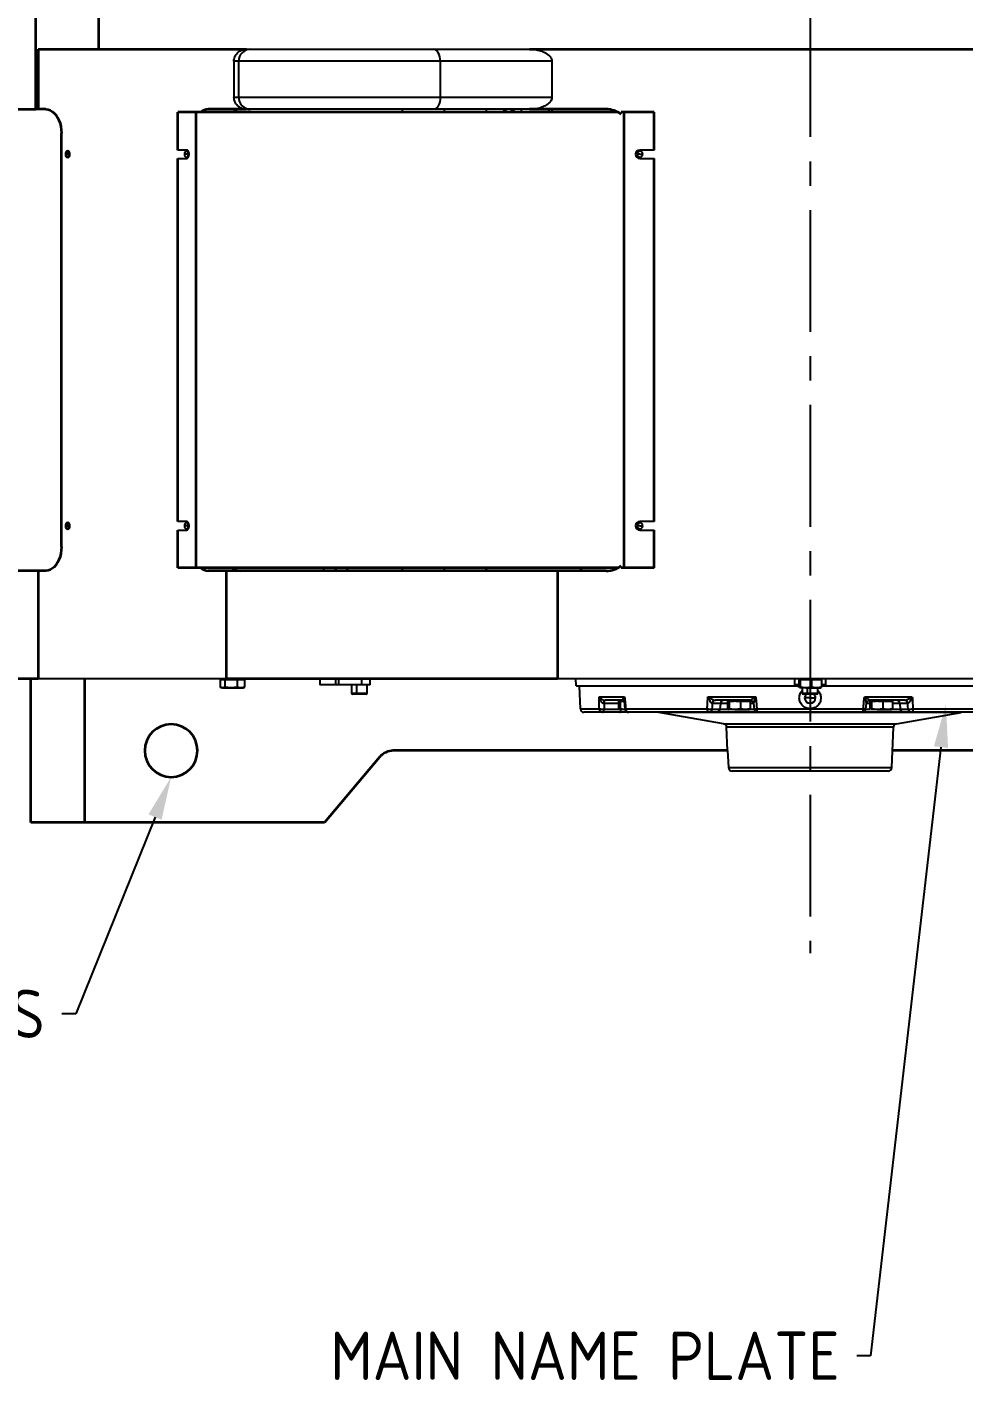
# Model space of a CAD drawing. Header units: millimetres. Extents: x -13 to 15102, y -1400 to 6249.
# Drawn here: x 984 to 1765, y 3448 to 4579 of the extents above; entities that cross this region are included whole.
import ezdxf
from ezdxf import colors
from ezdxf.entities.mleader import LeaderData, LeaderLine
from ezdxf.math import Vec2, Vec3

# ---------------------------------------------------------------- set-up
doc = ezdxf.new("R2010")
doc.units = ezdxf.units.MM
doc.header["$LTSCALE"] = 2
doc.linetypes.add('CENTER', pattern=[10.16, 6.35, -1.27, 1.27, -1.27])
doc.linetypes.add('CENTER8', pattern=[6.35, 3.96875, -0.79375, 0.79375, -0.79375])
doc.layers.add('1轮廓实线层', color=7, linetype='Continuous')
doc.layers.add('3中心线层', color=1, linetype='CENTER8')
doc.styles.get("Standard").update_dxf_attribs({"font": 'isocp.shx', "height": 34, "bigfont": 'whgtxt.shx'})

msp = doc.modelspace()

# ---------------------------------------------------------------- linework, layer by layer
at = {"layer": '1轮廓实线层', "lineweight": 35}
for p, q in [((990.85872, 4510.36523), (990.85872, 4810.36521)), ((1043.20054, 4755.96414), (1043.20054, 4560.36521)), ((992.73812, 4560.36521), (992.73812, 4510.36523)), ((992.73812, 4560.36521), (1166.6049, 4560.36521)), ((1402.62439, 4560.36521), (1870.99083, 4560.36521)), ((970.3375, 4510.36523), (990.85872, 4510.36523)), ((992.73812, 4510.36523), (990.85872, 4510.36523)), ((999.25177, 4510.36523), (992.73812, 4510.36523)), ((1109.24911, 4476.36522), (1109.24911, 4507.8652)), ((1124.64063, 4507.8652), (1109.24911, 4507.8652)), ((1124.64063, 4127.86521), (1124.64063, 4507.8652)), ((1476.49007, 4507.8652), (1124.64063, 4507.8652)), ((1166.6049, 4510.36523), (1134.73653, 4510.36523)), ((1466.80761, 4510.36523), (1402.62439, 4510.36523)), ((1481.80761, 4507.8652), (1479.35004, 4507.8652)), ((1481.80761, 4127.86521), (1481.80761, 4507.8652)), ((1506.80762, 4507.8652), (1481.80761, 4507.8652)), ((1506.80762, 4476.36522), (1506.80762, 4507.8652)), ((1012.27914, 4145.36519), (1012.27914, 4490.36522)), ((1019.11854, 4472.86524), (1015.86168, 4472.86524)), ((1109.24911, 4166.36522), (1109.24911, 4469.36519)), ((1506.80762, 4166.36522), (1506.80762, 4469.36519)), ((1019.11854, 4162.86523), (1015.86168, 4162.86523)), ((1109.24911, 4127.86521), (1109.24911, 4159.36519)), ((1506.80762, 4127.86521), (1506.80762, 4159.36519)), ((1124.64063, 4127.86521), (1109.24911, 4127.86521)), ((1476.49007, 4127.86521), (1124.64063, 4127.86521)), ((1230.80762, 4127.86521), (1230.80762, 4125.36521)), ((1240.80761, 4127.86521), (1240.80761, 4125.36521)), ((1250.8076, 4125.36521), (1250.8076, 4127.86521)), ((1296.80761, 4125.36521), (1296.80761, 4127.86521)), ((1331.8076, 4125.36521), (1331.8076, 4127.86521)), ((1366.8076, 4125.36521), (1366.8076, 4127.86521)), ((1445.59141, 4127.86521), (1445.48226, 4125.36521)), ((1481.80761, 4127.86521), (1479.35004, 4127.86521)), ((1506.80762, 4127.86521), (1481.80761, 4127.86521)), ((992.94101, 4125.36521), (890.4336, 4125.36521)), ((992.94101, 4125.36521), (992.94101, 4035.36524)), ((999.25177, 4125.36521), (992.94101, 4125.36521)), ((1149.56459, 4125.36521), (1134.73653, 4125.36521)), ((1149.56459, 4125.36521), (1149.56459, 4035.36524)), ((1426.09454, 4125.36521), (1149.56459, 4125.36521)), ((1426.09454, 4125.36521), (1426.09454, 4035.36524)), ((1466.80761, 4125.36521), (1426.09454, 4125.36521)), ((992.94101, 4035.36524), (890.4336, 4035.36524)), ((986.80764, 3915.36523), (986.80764, 4035.36524)), ((1031.80759, 3915.36523), (1031.80759, 4035.36524)), ((1426.09454, 4035.36524), (1149.56459, 4035.36524)), ((1277.65753, 3970.00708), (1231.80761, 3915.36523)), ((1568.0659, 3975.36518), (1289.1482, 3975.36518)), ((1984.46702, 3975.36518), (1705.54985, 3975.36518)), ((1031.80759, 3915.36523), (986.80764, 3915.36523)), ((1231.80761, 3915.36523), (1031.80759, 3915.36523))]:
    msp.add_line(p, q, dxfattribs=at)
at = {"layer": '1轮廓实线层'}
for p, q in [((1166.6049, 4560.36521), (1169.98901, 4560.36521)), ((1169.98901, 4560.36521), (1322.92002, 4560.36521)), ((1322.92002, 4560.36521), (1402.62439, 4560.36521)), ((1159.9951, 4550.36522), (1156.1745, 4550.36522)), ((1156.1745, 4550.36522), (1156.1745, 4520.36522)), ((1328.21923, 4550.36522), (1159.9951, 4550.36522)), ((1159.9951, 4550.36522), (1159.9951, 4520.36522)), ((1328.21923, 4550.36522), (1328.21923, 4520.36522)), ((1421.49519, 4550.36522), (1328.21923, 4550.36522)), ((1421.49519, 4550.36522), (1421.49519, 4520.36522)), ((1156.1745, 4520.36522), (1159.9951, 4520.36522)), ((1159.9951, 4520.36522), (1328.21923, 4520.36522)), ((1328.21923, 4520.36522), (1421.49519, 4520.36522)), ((1169.98901, 4510.36523), (1166.6049, 4510.36523)), ((1322.92002, 4510.36523), (1169.98901, 4510.36523)), ((1296.80761, 4507.8652), (1296.80761, 4510.36523)), ((1402.62439, 4510.36523), (1322.92002, 4510.36523)), ((1331.8076, 4507.8652), (1331.8076, 4510.36523)), ((1366.8076, 4507.8652), (1366.8076, 4510.36523)), ((1384.80433, 4507.8652), (1380.47423, 4510.36523)), ((1396.14389, 4507.8652), (1396.14389, 4510.36523)), ((1419.16696, 4507.8652), (1419.16696, 4510.36523)), ((1116.63704, 4476.36522), (1109.24911, 4476.36522)), ((1109.24911, 4469.36519), (1116.63704, 4469.36519)), ((1118.12662, 4472.86524), (1114.86976, 4472.86524)), ((1494.80761, 4472.86524), (1492.30761, 4472.86524)), ((1506.80762, 4476.36522), (1494.80761, 4476.36522)), ((1494.80761, 4472.86524), (1497.3076, 4472.86524)), ((1494.80761, 4469.36519), (1506.80762, 4469.36519)), ((1116.63704, 4166.36522), (1109.24911, 4166.36522)), ((1118.12662, 4162.86523), (1114.86976, 4162.86523)), ((1494.80761, 4162.86523), (1492.30761, 4162.86523)), ((1506.80762, 4166.36522), (1494.80761, 4166.36522)), ((1494.80761, 4162.86523), (1497.3076, 4162.86523)), ((1109.24911, 4159.36519), (1116.63704, 4159.36519)), ((1494.80761, 4159.36519), (1506.80762, 4159.36519)), ((1149.56459, 4035.36524), (992.94101, 4035.36524)), ((1144.7643, 4034.7652), (1144.7643, 4028.18437)), ((1144.7643, 4034.7652), (1146.3656, 4034.7652)), ((1146.72723, 4027.68524), (1144.7643, 4028.18437)), ((1145.28435, 4027.96365), (1146.04934, 4027.68524)), ((1146.59934, 4035.36524), (1145.99933, 4034.7652)), ((1146.72723, 4027.68524), (1146.04934, 4027.68524)), ((1147.23515, 4035.36524), (1146.72723, 4034.81521)), ((1148.69013, 4028.18437), (1146.72723, 4027.68524)), ((1146.72723, 4027.68524), (1153.76516, 4027.68524)), ((1147.08882, 4034.7652), (1148.69013, 4034.7652)), ((1148.69013, 4034.7652), (1148.69013, 4028.18437)), ((1148.69013, 4034.7652), (1152.83023, 4034.7652)), ((1153.76516, 4027.68524), (1148.69013, 4028.18437)), ((1152.83023, 4034.7652), (1154.70006, 4034.7652)), ((1158.84017, 4028.18437), (1153.76516, 4027.68524)), ((1153.76516, 4027.68524), (1161.95228, 4027.68524)), ((1154.70006, 4034.7652), (1158.84017, 4034.7652)), ((1158.84017, 4034.7652), (1158.84017, 4028.18437)), ((1158.84017, 4034.7652), (1161.37897, 4034.7652)), ((1161.95228, 4027.68524), (1158.84017, 4028.18437)), ((1161.37897, 4034.7652), (1162.52559, 4034.7652)), ((1165.06439, 4028.18437), (1161.95228, 4027.68524)), ((1161.95228, 4027.68524), (1163.77934, 4027.68524)), ((1162.52559, 4034.7652), (1165.06439, 4034.7652)), ((1163.82935, 4034.7652), (1163.22934, 4035.36524)), ((1163.77934, 4027.68524), (1164.54434, 4027.96365)), ((1164.51486, 4028.04465), (1165.06439, 4028.18437)), ((1165.06439, 4034.7652), (1165.06439, 4028.18437)), ((1227.8076, 4035.36524), (1227.8076, 4030.36524)), ((1240.80761, 4030.36524), (1227.8076, 4030.36524)), ((1240.80761, 4035.36524), (1240.80761, 4030.36524)), ((1243.4076, 4030.36524), (1240.80761, 4030.36524)), ((1243.4076, 4035.36524), (1243.4076, 4030.36524)), ((1262.60763, 4030.36524), (1243.4076, 4030.36524)), ((1254.30762, 4030.36524), (1254.30762, 4023.36521)), ((1258.3256, 4030.36524), (1258.3256, 4023.36521)), ((1262.60763, 4035.36524), (1262.60763, 4030.36524)), ((1269.8076, 4030.36524), (1262.60763, 4030.36524)), ((1267.3076, 4023.36521), (1267.3076, 4030.36524)), ((1269.8076, 4030.36524), (1269.8076, 4035.36524)), ((1847.52069, 4035.36524), (1426.09454, 4035.36524)), ((1441.80762, 4029.3652), (1441.28268, 4035.36524)), ((1441.80762, 4029.3652), (1627.34686, 4029.3652)), ((1445.18234, 4010.23437), (1444.35278, 4029.23436)), ((1627.34686, 4029.23436), (1444.35278, 4029.23436)), ((1623.80761, 4035.36524), (1623.80761, 4030.36524)), ((1627.34686, 4030.36524), (1623.80761, 4030.36524)), ((1627.34686, 4034.7652), (1627.34686, 4028.18437)), ((1627.34686, 4034.7652), (1627.89559, 4034.7652)), ((1627.58449, 4028.00806), (1627.34686, 4028.18437)), ((1628.0195, 4027.68524), (1627.86556, 4027.79944)), ((1628.49261, 4035.36524), (1627.89261, 4034.7652)), ((1627.89559, 4034.7652), (1628.14341, 4034.7652)), ((1627.94261, 4027.68524), (1628.0195, 4027.68524)), ((1628.69214, 4028.18437), (1628.0195, 4027.68524)), ((1633.42252, 4027.68524), (1628.0195, 4027.68524)), ((1628.14341, 4034.7652), (1628.69214, 4034.7652)), ((1628.69214, 4034.7652), (1628.69214, 4028.18437)), ((1628.69214, 4034.7652), (1632.5511, 4034.7652)), ((1633.42252, 4027.68524), (1628.69214, 4028.18437)), ((1630.30761, 4027.68524), (1630.30761, 4023.36521)), ((1633.63253, 4035.36524), (1633.42252, 4034.81521)), ((1638.15289, 4028.18437), (1633.42252, 4027.68524)), ((1633.42252, 4027.68524), (1642.21063, 4027.68524)), ((1634.29394, 4034.7652), (1638.15289, 4034.7652)), ((1634.32559, 4027.68524), (1634.32559, 4023.36521)), ((1638.15289, 4034.7652), (1638.15289, 4028.18437)), ((1638.15289, 4034.7652), (1641.46312, 4034.7652)), ((1642.21063, 4027.68524), (1638.15289, 4028.18437)), ((1641.46312, 4034.7652), (1642.95814, 4034.7652)), ((1646.26836, 4028.18437), (1642.21063, 4027.68524)), ((1642.21063, 4027.68524), (1645.67261, 4027.68524)), ((1642.95814, 4034.7652), (1646.26836, 4034.7652)), ((1643.30761, 4023.36521), (1643.30761, 4027.68524)), ((1645.72261, 4034.7652), (1645.12261, 4035.36524)), ((1645.74967, 4027.79944), (1646.26836, 4028.18437)), ((1646.26836, 4034.7652), (1646.26836, 4028.18437)), ((1649.80761, 4030.36524), (1646.26836, 4030.36524)), ((1646.26836, 4029.3652), (1831.8076, 4029.3652)), ((1829.26244, 4029.23436), (1646.26836, 4029.23436)), ((1649.80761, 4035.36524), (1649.80761, 4030.36524)), ((1254.30762, 4023.36521), (1258.3256, 4023.36521)), ((1258.70745, 4022.36523), (1255.30761, 4022.36523)), ((1258.3256, 4023.36521), (1267.3076, 4023.36521)), ((1266.30761, 4022.36523), (1258.70745, 4022.36523)), ((1460.87714, 4020.23436), (1482.11775, 4020.23436)), ((1477.09145, 4014.6267), (1464.91066, 4014.6267)), ((1481.34189, 4017.36523), (1465.89797, 4017.36523)), ((1477.09145, 4016.76519), (1477.09145, 4010.18436)), ((1477.09145, 4016.76519), (1477.64019, 4016.76519)), ((1478.2372, 4017.36523), (1477.63721, 4016.76519)), ((1477.64019, 4016.76519), (1477.88801, 4016.76519)), ((1477.88801, 4016.76519), (1478.43673, 4016.76519)), ((1478.43673, 4016.76519), (1478.43673, 4010.18436)), ((1478.43673, 4016.76519), (1481.83631, 4016.76519)), ((1481.66215, 4017.31951), (1481.34189, 4017.36523)), ((1481.82132, 4016.93596), (1482.42137, 4010.10258)), ((1551.56188, 4020.23436), (1591.48117, 4020.23436)), ((1562.00124, 4014.6267), (1555.27256, 4014.6267)), ((1586.87231, 4017.36523), (1557.84722, 4017.36523)), ((1562.00124, 4014.6267), (1561.64261, 4010.10378)), ((1568.00637, 4014.6267), (1562.00124, 4014.6267)), ((1568.00637, 4016.76519), (1568.00637, 4010.18436)), ((1568.00637, 4016.76519), (1568.55509, 4016.76519)), ((1569.15212, 4017.36523), (1568.55212, 4016.76519)), ((1568.55509, 4016.76519), (1568.80292, 4016.76519)), ((1568.80292, 4016.76519), (1569.35165, 4016.76519)), ((1569.35165, 4016.76519), (1569.35165, 4010.18436)), ((1569.35165, 4016.76519), (1573.2106, 4016.76519)), ((1574.29204, 4017.36523), (1574.08202, 4016.8152)), ((1574.95344, 4016.76519), (1578.8124, 4016.76519)), ((1578.8124, 4016.76519), (1578.8124, 4010.18436)), ((1578.8124, 4016.76519), (1582.12262, 4016.76519)), ((1582.12262, 4016.76519), (1583.61764, 4016.76519)), ((1583.61764, 4016.76519), (1586.92787, 4016.76519)), ((1586.38212, 4016.76519), (1585.78212, 4017.36523)), ((1586.92787, 4016.76519), (1586.92787, 4010.18436)), ((1589.95319, 4014.6267), (1586.92787, 4014.6267)), ((1587.38001, 4017.31993), (1587.67735, 4017.21169)), ((1589.70791, 4014.86631), (1590.16986, 4010.07445)), ((1630.30761, 4023.36521), (1634.32559, 4023.36521)), ((1634.70744, 4022.36523), (1631.30761, 4022.36523)), ((1636.80761, 4019.3652), (1632.30761, 4019.3652)), ((1634.32559, 4023.36521), (1643.30761, 4023.36521)), ((1642.30761, 4022.36523), (1634.70744, 4022.36523)), ((1636.80761, 4019.3652), (1641.30761, 4019.3652)), ((1682.13405, 4020.23436), (1722.05334, 4020.23436)), ((1683.44536, 4010.07445), (1683.90731, 4014.86631)), ((1686.68736, 4014.6267), (1683.71041, 4014.6267)), ((1685.93787, 4017.21169), (1686.23521, 4017.31993)), ((1686.68736, 4016.76519), (1686.68736, 4010.18436)), ((1686.68736, 4016.76519), (1687.23608, 4016.76519)), ((1715.76801, 4017.36523), (1686.74291, 4017.36523)), ((1687.83311, 4017.36523), (1687.23311, 4016.76519)), ((1687.23608, 4016.76519), (1687.48391, 4016.76519)), ((1687.48391, 4016.76519), (1688.03264, 4016.76519)), ((1688.03264, 4016.76519), (1688.03264, 4010.18436)), ((1688.03264, 4016.76519), (1691.89159, 4016.76519)), ((1692.97303, 4017.36523), (1692.76301, 4016.8152)), ((1693.63443, 4016.76519), (1697.49339, 4016.76519)), ((1697.49339, 4016.76519), (1697.49339, 4010.18436)), ((1697.49339, 4016.76519), (1700.80361, 4016.76519)), ((1700.80361, 4016.76519), (1702.29863, 4016.76519)), ((1702.29863, 4016.76519), (1705.60886, 4016.76519)), ((1705.0631, 4016.76519), (1704.46311, 4017.36523)), ((1705.60886, 4016.76519), (1705.60886, 4010.18436)), ((1711.61398, 4014.6267), (1705.60886, 4014.6267)), ((1718.34266, 4014.6267), (1711.61398, 4014.6267)), ((1711.61398, 4014.6267), (1711.97262, 4010.10378)), ((1445.18234, 4010.23437), (1460.91816, 4010.23437)), ((1463.66919, 4007.36524), (1448.17949, 4007.36524)), ((1477.91009, 4007.36524), (1463.66919, 4007.36524)), ((1464.93221, 4010.10378), (1477.2001, 4010.10378)), ((1477.32908, 4010.00805), (1477.09145, 4010.18436)), ((1477.76409, 4009.68523), (1477.61015, 4009.79943)), ((1477.76409, 4009.68523), (1477.6872, 4009.68523)), ((1478.43673, 4010.18436), (1477.76409, 4009.68523)), ((1482.48794, 4009.68523), (1477.76409, 4009.68523)), ((1485.40985, 4007.36524), (1477.91009, 4007.36524)), ((1482.50197, 4009.75539), (1478.43673, 4010.18436)), ((1483.00426, 4010.23437), (1550.95053, 4010.23437)), ((1552.2934, 4007.36524), (1485.40985, 4007.36524)), ((1762.96473, 4007.31964), (1510.65049, 4007.31964)), ((1564.73366, 3997.78332), (1510.65049, 4007.31964)), ((1558.93403, 4007.36524), (1552.2934, 4007.36524)), ((1555.00197, 4010.10378), (1561.64261, 4010.10378)), ((1593.15248, 4007.36524), (1558.93403, 4007.36524)), ((1561.64261, 4010.10378), (1568.1125, 4010.10378)), ((1568.24399, 4010.00805), (1568.00637, 4010.18436)), ((1568.679, 4009.68523), (1568.52506, 4009.79943)), ((1568.60211, 4009.68523), (1568.679, 4009.68523)), ((1569.35165, 4010.18436), (1568.679, 4009.68523)), ((1574.08202, 4009.68523), (1568.679, 4009.68523)), ((1574.08202, 4009.68523), (1569.35165, 4010.18436)), ((1578.8124, 4010.18436), (1574.08202, 4009.68523)), ((1574.08202, 4009.68523), (1582.87013, 4009.68523)), ((1582.87013, 4009.68523), (1578.8124, 4010.18436)), ((1586.92787, 4010.18436), (1582.87013, 4009.68523)), ((1582.87013, 4009.68523), (1586.33212, 4009.68523)), ((1586.40917, 4009.79943), (1586.92787, 4010.18436)), ((1586.81995, 4010.10378), (1590.30195, 4010.10378)), ((1592.45884, 4010.23437), (1681.15639, 4010.23437)), ((1680.46274, 4007.36524), (1593.15248, 4007.36524)), ((1714.68119, 4007.36524), (1680.46274, 4007.36524)), ((1683.32598, 4010.10378), (1686.70085, 4010.10378)), ((1683.44536, 4010.07445), (1683.44889, 4010.07719)), ((1686.92499, 4010.00805), (1686.68736, 4010.18436)), ((1687.35999, 4009.68523), (1687.20605, 4009.79943)), ((1687.2831, 4009.68523), (1687.35999, 4009.68523)), ((1688.03264, 4010.18436), (1687.35999, 4009.68523)), ((1692.76301, 4009.68523), (1687.35999, 4009.68523)), ((1692.76301, 4009.68523), (1688.03264, 4010.18436)), ((1697.49339, 4010.18436), (1692.76301, 4009.68523)), ((1692.76301, 4009.68523), (1701.55112, 4009.68523)), ((1701.55112, 4009.68523), (1697.49339, 4010.18436)), ((1705.60886, 4010.18436), (1701.55112, 4009.68523)), ((1701.55112, 4009.68523), (1705.01311, 4009.68523)), ((1705.09016, 4009.79943), (1705.60886, 4010.18436)), ((1705.59192, 4010.10378), (1711.97262, 4010.10378)), ((1708.88156, 3997.78332), (1762.96473, 4007.31964)), ((1711.97262, 4010.10378), (1718.61325, 4010.10378)), ((1721.32183, 4007.36524), (1714.68119, 4007.36524)), ((1788.20538, 4007.36524), (1721.32183, 4007.36524)), ((1722.66469, 4010.23437), (1790.61096, 4010.23437)), ((1564.73366, 3997.78332), (1708.88156, 3997.78332)), ((1706.40536, 3994.95973), (1567.20986, 3994.95973)), ((1568.05903, 3975.51073), (1567.20986, 3994.95973)), ((1704.93288, 3961.23434), (1706.40536, 3994.95973)), ((1568.05903, 3975.51073), (1568.73325, 3961.23434)), ((1568.73325, 3961.23434), (1704.93288, 3961.23434)), ((1701.93574, 3958.36522), (1571.72815, 3958.36522))]:
    msp.add_line(p, q, dxfattribs=at)
at = {"layer": '1轮廓实线层', "flags": 128}
for points in [[(1328.21923, 4550.36522), (1328.11739, 4552.31611), (1327.81585, 4554.19205), (1327.32614, 4555.92091), (1326.66712, 4557.43627), (1325.8641, 4558.67992), (1324.94794, 4559.604), (1323.95386, 4560.17308), (1322.92002, 4560.36521)], [(1328.21923, 4520.36522), (1328.11739, 4518.4143), (1327.81585, 4516.53839), (1327.32614, 4514.8095), (1326.66712, 4513.29414), (1325.8641, 4512.05052), (1324.94794, 4511.12641), (1323.95386, 4510.55737), (1322.92002, 4510.36523)], [(1118.12662, 4472.86524), (1118.00264, 4473.82195), (1117.64967, 4474.63299), (1117.12139, 4475.17492), (1116.49822, 4475.36523), (1115.87506, 4475.17492), (1115.34672, 4474.63299), (1114.99374, 4473.82195), (1114.86976, 4472.86524)], [(1114.86976, 4472.86524), (1114.99374, 4471.90852), (1115.34672, 4471.09742), (1115.87506, 4470.5555), (1116.49822, 4470.36524), (1117.12139, 4470.5555), (1117.64967, 4471.09742), (1118.00264, 4471.90852), (1118.12662, 4472.86524)], [(1116.63704, 4469.36519), (1117.37399, 4469.57631), (1118.02213, 4470.18404), (1118.50314, 4471.11524), (1118.75909, 4472.25745), (1118.75909, 4473.47297), (1118.50314, 4474.61523), (1118.02213, 4475.54637), (1117.37399, 4476.15416), (1116.63704, 4476.36522)], [(1118.12662, 4162.86523), (1118.00264, 4163.82195), (1117.64967, 4164.63299), (1117.12139, 4165.17491), (1116.49822, 4165.36523), (1115.87506, 4165.17491), (1115.34672, 4164.63299), (1114.99374, 4163.82195), (1114.86976, 4162.86523)], [(1114.86976, 4162.86523), (1114.99374, 4161.90852), (1115.34672, 4161.09742), (1115.87506, 4160.5555), (1116.49822, 4160.36524), (1117.12139, 4160.5555), (1117.64967, 4161.09742), (1118.00264, 4161.90852), (1118.12662, 4162.86523)], [(1116.63704, 4159.36519), (1117.37399, 4159.57631), (1118.02213, 4160.18404), (1118.50314, 4161.11524), (1118.75909, 4162.25745), (1118.75909, 4163.47296), (1118.50314, 4164.61523), (1118.02213, 4165.54637), (1117.37399, 4166.15416), (1116.63704, 4166.36522)], [(1258.70745, 4022.36523), (1258.63295, 4022.38442), (1258.5613, 4022.44134), (1258.49529, 4022.53373), (1258.43745, 4022.65812), (1258.38994, 4022.80964), (1258.35465, 4022.98255), (1258.33293, 4023.17013), (1258.3256, 4023.36521)], [(1464.77277, 4014.63319), (1464.81059, 4015.17875), (1464.88557, 4015.69648), (1464.99518, 4016.16873), (1465.13565, 4016.57928), (1465.30219, 4016.91414), (1465.48908, 4017.16186), (1465.68998, 4017.31391), (1465.89797, 4017.36523)], [(1464.91066, 4014.6267), (1464.95268, 4015.17321), (1465.03658, 4015.69207), (1465.15947, 4016.16545), (1465.31714, 4016.57708), (1465.50418, 4016.91283), (1465.71416, 4017.16126), (1465.93992, 4017.31379), (1466.17368, 4017.36523)], [(1464.91066, 4014.6267), (1464.92264, 4012.0932), (1464.93221, 4010.10378)], [(1555.27256, 4014.6267), (1555.12095, 4012.0932), (1555.00197, 4010.10378)], [(1587.50906, 4017.29365), (1587.41233, 4017.31391), (1586.87231, 4017.36523)], [(1634.70744, 4022.36523), (1634.63295, 4022.38442), (1634.56131, 4022.44134), (1634.4953, 4022.53373), (1634.43743, 4022.65812), (1634.38994, 4022.80964), (1634.35466, 4022.98255), (1634.33293, 4023.17013), (1634.32559, 4023.36521)], [(1686.10616, 4017.29365), (1686.20289, 4017.31391), (1686.74291, 4017.36523)], [(1718.61325, 4010.10378), (1718.4618, 4012.63596), (1718.34266, 4014.6267)], [(1463.66919, 4007.36524), (1463.90296, 4007.41668), (1464.12871, 4007.56921), (1464.3387, 4007.81764), (1464.52574, 4008.15339), (1464.6834, 4008.56502), (1464.80629, 4009.03834), (1464.89019, 4009.5572), (1464.93221, 4010.10378)], [(1477.91009, 4007.36524), (1478.14385, 4007.41668), (1478.3696, 4007.56921), (1478.5796, 4007.81764), (1478.76664, 4008.15339), (1478.9243, 4008.56502), (1479.04719, 4009.03834), (1479.13109, 4009.5572), (1479.14494, 4009.68523)], [(1550.95053, 4010.23437), (1550.98605, 4009.66807), (1551.06906, 4009.12709), (1551.19656, 4008.63112), (1551.3639, 4008.1981), (1551.56501, 4007.84387), (1551.79259, 4007.58125), (1552.03836, 4007.41972), (1552.2934, 4007.36524)], [(1722.66469, 4010.23437), (1722.62917, 4009.66807), (1722.54616, 4009.12709), (1722.41866, 4008.63112), (1722.25132, 4008.1981), (1722.05021, 4007.84387), (1721.82263, 4007.58125), (1721.57687, 4007.41972), (1721.32183, 4007.36524)]]:
    msp.add_lwpolyline(points, dxfattribs=at)
at = {"layer": '1轮廓实线层', "lineweight": 35, "flags": 128}
for points in [[(999.25177, 4510.36523), (1001.10578, 4510.16165), (1002.92205, 4509.55508), (1004.66358, 4508.55787), (1006.2949, 4507.1903), (1007.78293, 4505.48021), (1009.09721, 4503.46242), (1010.2111, 4501.17804), (1011.10189, 4498.67351), (1011.75146, 4495.99986), (1012.14658, 4493.21152), (1012.27914, 4490.36522)], [(1019.11854, 4472.86524), (1018.99456, 4473.82195), (1018.64158, 4474.63299), (1018.11331, 4475.17492), (1017.49014, 4475.36523), (1016.86697, 4475.17492), (1016.33864, 4474.63299), (1015.98566, 4473.82195), (1015.86168, 4472.86524)], [(1015.86168, 4472.86524), (1015.98566, 4471.90852), (1016.33864, 4471.09742), (1016.86697, 4470.5555), (1017.49014, 4470.36524), (1018.11331, 4470.5555), (1018.64158, 4471.09742), (1018.99456, 4471.90852), (1019.11854, 4472.86524)], [(1019.11854, 4162.86523), (1018.99456, 4163.82195), (1018.64158, 4164.63299), (1018.11331, 4165.17491), (1017.49014, 4165.36523), (1016.86697, 4165.17491), (1016.33864, 4164.63299), (1015.98566, 4163.82195), (1015.86168, 4162.86523)], [(1015.86168, 4162.86523), (1015.98566, 4161.90852), (1016.33864, 4161.09742), (1016.86697, 4160.5555), (1017.49014, 4160.36524), (1018.11331, 4160.5555), (1018.64158, 4161.09742), (1018.99456, 4161.90852), (1019.11854, 4162.86523)], [(1012.27914, 4145.36519), (1012.14658, 4142.51889), (1011.75146, 4139.73059), (1011.10189, 4137.0569), (1010.2111, 4134.55237), (1009.09721, 4132.26802), (1007.78293, 4130.25023), (1006.2949, 4128.54017), (1004.66358, 4127.1726), (1002.92205, 4126.17536), (1001.10578, 4125.56876), (999.25177, 4125.36521)]]:
    msp.add_lwpolyline(points, dxfattribs=at)
at = {"layer": '1轮廓实线层'}
for centre, radius, start, end in [((1169.99209, 4550.36822), 9.99699, 90.01767301, 180.01717157), ((1169.99205, 4520.36218), 9.99695, 179.98255969, 269.98259572), ((1161.54828, 4500.51644), 9.8521, 91.48380556, 131.7627764), ((1494.80761, 4472.86522), 3.5, 90, 270), ((1494.80761, 4472.86522), 2.5, 0, 180), ((1494.80761, 4472.86522), 2.5, 180, 0), ((1494.80761, 4162.86522), 3.5, 90, 270), ((1494.80761, 4162.86522), 2.5, 0, 180), ((1494.80761, 4162.86522), 2.5, 180, 0), ((1447.34993, 4029.36522), 3, 180, 182.5), ((1255.30761, 4023.36522), 1, 180, 270), ((1266.30761, 4023.36522), 1, 270, 0), ((1558.01062, 4014.56453), 2.80547, 93.33905336, 178.59750891), ((1558.11177, 4014.52729), 2.84094, 92.63526015, 177.9948225), ((1564.84044, 4014.5273), 2.84093, 92.63519827, 177.99504197), ((1631.30761, 4023.36522), 1, 180, 270), ((1636.80761, 4019.36522), 4.5, 138.1896851, 180), ((1636.80761, 4019.36522), 4.5, 180, 0), ((1636.80761, 4019.36522), 4.5, 0, 41.8103149), ((1642.30761, 4023.36522), 1, 270, 0), ((1708.77479, 4014.5273), 2.84093, 2.00495803, 87.36480173), ((1715.50346, 4014.52729), 2.84094, 2.0051775, 87.36473985), ((1715.6046, 4014.56453), 2.80547, 1.40249109, 86.66094664), ((1448.17949, 4010.36522), 3, 182.5, 270), ((1463.57778, 4030.22767), 20.16943, 262.42270393, 273.85046496), ((1463.79032, 4010.23484), 2.87215, 180.00935674, 267.5828741), ((1483.08016, 4008.54732), 1.68876, 92.57589454, 112.96020043), ((1485.40985, 4010.36522), 3, 185.02825276, 270), ((1485.72287, 4010.07072), 2.72353, 176.55524095, 263.40018102), ((1510.12955, 4004.36522), 3, 80, 90), ((1553.81295, 4036.12622), 26.0496, 263.69140105, 272.61614227), ((1552.1628, 4010.20315), 2.84091, 272.63482008, 357.99542017), ((1558.80345, 4010.20313), 2.8409, 272.63450664, 357.99573361), ((1589.68236, 4033.93326), 23.86097, 271.16221178, 276.68209561), ((1593.15248, 4010.36522), 3, 185.50925853, 270), ((1596.04034, 4009.58183), 3.64047, 169.67412503, 217.50813796), ((1677.57488, 4009.58183), 3.64047, 322.49186204, 10.32587497), ((1680.46274, 4010.36522), 3, 270, 354.49074147), ((1684.12168, 4036.21608), 26.15037, 263.48901591, 268.51801802), ((1714.81177, 4010.20313), 2.8409, 182.00426639, 267.36549336), ((1719.80227, 4036.12622), 26.0496, 267.38385773, 276.30859895), ((1721.45242, 4010.20315), 2.84091, 182.00457983, 267.36517992), ((1763.48567, 4004.36522), 3, 90, 100), ((1564.21271, 3994.8289), 3, 2.5, 80), ((1709.40251, 3994.8289), 3, 100, 177.5), ((1568.82335, 3961.21845), 0.09149, 169.99776477, 182.89104477), ((1571.72815, 3961.36522), 3, 182.89178046, 270), ((1571.72923, 3961.364), 2.99878, 182.47799825, 269.97941406), ((1701.93574, 3961.36522), 3, 270, 357.5)]:
    msp.add_arc(centre, radius, start, end, dxfattribs=at)
at = {"layer": '1轮廓实线层', "lineweight": 35}
for centre, radius, start, end in [((1134.99166, 4500.51647), 9.85207, 91.48391714, 131.76285032), ((1466.80761, 4490.36522), 20, 51.16194402, 90), ((1134.99178, 4135.21435), 9.85245, 228.23822527, 268.51547522), ((1161.5484, 4135.21438), 9.85248, 228.23829918, 268.51558682), ((1466.80761, 4145.36522), 20, 270, 308.83805598), ((1103.80761, 3975.36522), 22, 0, 180), ((1103.80761, 3975.36522), 22, 180, 0), ((1289.1482, 3960.36522), 15, 90, 140)]:
    msp.add_arc(centre, radius, start, end, dxfattribs=at)
at = {"layer": '1轮廓实线层'}
for points, knots in [([(1156.17451, 4550.36522), (1156.17451, 4550.95447), (1156.22915, 4551.56576), (1156.46814, 4552.80393), (1156.65269, 4553.43068), (1157.161, 4554.66165), (1157.48486, 4555.26562), (1158.26456, 4556.40901), (1158.72034, 4556.94813), (1159.73866, 4557.92444), (1160.30099, 4558.36141), (1161.49359, 4559.10893), (1162.12355, 4559.41944), (1163.4075, 4559.90677), (1164.06122, 4560.08371), (1165.35268, 4560.31283), (1165.99028, 4560.36522), (1166.6049, 4560.36522)], [0, 0, 0, 0, 0.125, 0.125, 0.25, 0.25, 0.375, 0.375, 0.5, 0.5, 0.625, 0.625, 0.75, 0.75, 0.875, 0.875, 1, 1, 1, 1]), ([(1402.62439, 4560.36521), (1404.16397, 4560.30802), (1407.27966, 4560.19229), (1411.79416, 4559.23157), (1415.57439, 4557.77644), (1418.37253, 4556.00264), (1420.16436, 4554.21679), (1421.28983, 4552.3098), (1421.42993, 4550.98319), (1421.49519, 4550.36522)], [0, 0, 0, 0, 0.199195267, 0.4031150622, 0.5944872993, 0.7207936691, 0.8289026352, 0.9202989095, 1, 1, 1, 1]), ([(1166.6049, 4510.36523), (1165.75298, 4510.42271), (1164.02251, 4510.53947), (1161.51483, 4511.50909), (1159.4208, 4512.97752), (1157.87931, 4514.75762), (1156.89283, 4516.55244), (1156.2841, 4518.4501), (1156.2097, 4519.75025), (1156.1745, 4520.36522)], [0, 0, 0, 0, 0.1896895099, 0.3853134506, 0.5722466121, 0.6992074812, 0.8118318617, 0.9109956386, 1, 1, 1, 1]), ([(1421.49519, 4520.36522), (1421.42993, 4519.74725), (1421.28984, 4518.42063), (1420.16435, 4516.51365), (1418.37253, 4514.72781), (1415.57441, 4512.95396), (1411.79415, 4511.49888), (1407.27966, 4510.53815), (1404.16397, 4510.42242), (1402.62439, 4510.36523)], [0, 0, 0, 0, 0.07970232912, 0.17109744, 0.2792063671, 0.40551339412, 0.59688508313, 0.80080480483, 1, 1, 1, 1]), ([(1391.9122, 4507.8652), (1391.62722, 4507.97667), (1390.63338, 4508.3654), (1388.7788, 4509.21369), (1387.14836, 4510.01754), (1386.44313, 4510.36523)], [0, 0, 0, 0, 0.18575013788, 0.64780377343, 1, 1, 1, 1]), ([(1420.89126, 4510.36523), (1421.1039, 4510.02227), (1421.59921, 4509.22338), (1421.84026, 4508.37376), (1421.67707, 4507.9806), (1421.62918, 4507.8652)], [0, 0, 0, 0, 0.3470181893, 0.8083513831, 1, 1, 1, 1]), ([(1146.3656, 4034.7652), (1146.43303, 4034.78123), (1146.55334, 4034.80985), (1146.67414, 4034.81357), (1146.72723, 4034.81521)], [0, 0, 0, 0, 0.560504335, 1, 1, 1, 1]), ([(1146.72723, 4034.81521), (1146.79476, 4034.81258), (1146.91556, 4034.80788), (1147.0358, 4034.77826), (1147.08882, 4034.7652)], [0, 0, 0, 0, 0.5591310181, 1, 1, 1, 1]), ([(1632.5511, 4034.7652), (1632.7136, 4034.78123), (1633.00353, 4034.80985), (1633.2946, 4034.81357), (1633.42252, 4034.81521)], [0, 0, 0, 0, 0.56050899207, 1, 1, 1, 1]), ([(1633.42252, 4034.81521), (1633.58528, 4034.81258), (1633.87639, 4034.80788), (1634.16618, 4034.77826), (1634.29394, 4034.7652)], [0, 0, 0, 0, 0.5591184522, 1, 1, 1, 1]), ([(1460.91816, 4010.23437), (1460.91025, 4012.10102), (1460.89612, 4015.43433), (1460.88294, 4018.76768), (1460.87714, 4020.23436)], [0, 0, 0, 0, 0.5600005577, 1, 1, 1, 1]), ([(1460.87714, 4020.23436), (1461.06111, 4020.01432), (1461.39914, 4019.61001), (1462.0397, 4019.03547), (1462.64551, 4018.58307), (1463.21219, 4018.23008), (1463.67726, 4017.98004), (1464.27168, 4017.70792), (1464.88848, 4017.49688), (1465.50283, 4017.381), (1465.77018, 4017.37033), (1465.89797, 4017.36523)], [0, 0, 0, 0, 0.1864425284, 0.3425828037, 0.4997026042, 0.5932242197, 0.6764662565, 0.7497751519, 0.8883474101, 0.9466292514, 1, 1, 1, 1]), ([(1464.77277, 4014.63319), (1464.66451, 4014.64541), (1464.44422, 4014.67028), (1463.98779, 4014.84797), (1463.17112, 4015.41036), (1462.22735, 4016.64025), (1461.37499, 4018.35619), (1461.04559, 4019.59889), (1460.87714, 4020.23436)], [0, 0, 0, 0, 0.0471587128, 0.0959601616, 0.2022485346, 0.4460077864, 0.7167113351, 1, 1, 1, 1]), ([(1464.91066, 4014.6267), (1464.88513, 4014.62794), (1464.83953, 4014.63016), (1464.79317, 4014.63227), (1464.77277, 4014.63319)], [0, 0, 0, 0, 0.5600195247, 1, 1, 1, 1]), ([(1481.34189, 4017.36523), (1481.24868, 4017.37032), (1481.05369, 4017.38096), (1480.84472, 4017.46314), (1480.69179, 4017.59287), (1480.5963, 4017.80066), (1480.60057, 4018.10843), (1480.74794, 4018.53557), (1481.04729, 4019.03546), (1481.49439, 4019.60995), (1481.89806, 4020.0143), (1482.11775, 4020.23436)], [0, 0, 0, 0, 0.0533480195, 0.1116076461, 0.1768656253, 0.2506411232, 0.3641770624, 0.500482458, 0.6575371077, 0.8136178455, 1, 1, 1, 1]), ([(1481.66595, 4017.2741), (1481.66357, 4017.24644), (1481.65705, 4017.17038), (1481.8645, 4016.94765), (1481.87934, 4016.71424), (1481.8624, 4016.7742), (1481.86067, 4016.78033)], [0, 0, 0, 0, 0.21035178944, 0.57849178773, 0.9569373907, 1, 1, 1, 1]), ([(1482.11775, 4020.23436), (1481.98954, 4019.59605), (1481.76226, 4018.46448), (1481.8237, 4017.40165), (1481.85048, 4016.93834)], [0, 0, 0, 0, 0.56408713776, 1, 1, 1, 1]), ([(1482.11775, 4020.23436), (1482.28299, 4018.36768), (1482.57808, 4015.03432), (1482.87404, 4011.70102), (1483.00426, 4010.23437)], [0, 0, 0, 0, 0.5600015506, 1, 1, 1, 1]), ([(1550.95053, 4010.23437), (1551.06453, 4012.10102), (1551.2681, 4015.43433), (1551.47212, 4018.76768), (1551.56188, 4020.23436)], [0, 0, 0, 0, 0.5600005192, 1, 1, 1, 1]), ([(1551.56188, 4020.23436), (1551.93414, 4020.01432), (1552.61816, 4019.61002), (1553.6784, 4019.03547), (1554.56842, 4018.58307), (1555.3133, 4018.23007), (1555.87581, 4017.98005), (1556.53712, 4017.70792), (1557.13271, 4017.49688), (1557.61179, 4017.381), (1557.77107, 4017.37033), (1557.84722, 4017.36523)], [0, 0, 0, 0, 0.18644304898, 0.34258281929, 0.49970275867, 0.59322457488, 0.67646716646, 0.74977489875, 0.88834730517, 0.94662965279, 1, 1, 1, 1]), ([(1555.20599, 4014.63319), (1555.14938, 4014.64541), (1555.03419, 4014.67028), (1554.75663, 4014.84798), (1554.18432, 4015.41037), (1553.34149, 4016.64025), (1552.38987, 4018.35619), (1551.84203, 4019.59889), (1551.56188, 4020.23436)], [0, 0, 0, 0, 0.0471601868, 0.0959600143, 0.2022475271, 0.4460078972, 0.7167116713, 1, 1, 1, 1]), ([(1555.27256, 4014.6267), (1555.2606, 4014.62794), (1555.23923, 4014.63016), (1555.21615, 4014.63227), (1555.20599, 4014.63319)], [0, 0, 0, 0, 0.55994186777, 1, 1, 1, 1]), ([(1573.2106, 4016.76519), (1573.37311, 4016.78123), (1573.66303, 4016.80984), (1573.9541, 4016.81356), (1574.08202, 4016.8152)], [0, 0, 0, 0, 0.5605151351, 1, 1, 1, 1]), ([(1574.08202, 4016.8152), (1574.24478, 4016.81257), (1574.53588, 4016.80787), (1574.82568, 4016.77825), (1574.95344, 4016.76519)], [0, 0, 0, 0, 0.5591377096, 1, 1, 1, 1]), ([(1586.87231, 4017.36523), (1586.86115, 4017.37032), (1586.83781, 4017.38096), (1586.9228, 4017.46314), (1587.09178, 4017.59286), (1587.39313, 4017.80066), (1587.87235, 4018.10843), (1588.56365, 4018.53557), (1589.40095, 4019.03546), (1590.38489, 4019.60995), (1591.09481, 4020.0143), (1591.48117, 4020.23436)], [0, 0, 0, 0, 0.0533479654, 0.1116091099, 0.176866278, 0.2506404812, 0.3641774121, 0.5004829983, 0.6575375418, 0.8136181945, 1, 1, 1, 1]), ([(1587.67735, 4017.21169), (1587.87617, 4017.15183), (1588.3827, 4016.99931), (1589.04254, 4016.42333), (1589.55485, 4015.63578), (1589.66106, 4015.06465), (1589.71172, 4014.79228)], [0, 0, 0, 0, 0.1852809488, 0.472056138, 0.748221682, 1, 1, 1, 1]), ([(1591.48117, 4020.23436), (1591.22041, 4019.59889), (1590.71047, 4018.35619), (1590.10486, 4016.64025), (1589.75736, 4015.41036), (1589.69717, 4014.84798), (1589.72838, 4014.67028), (1589.77217, 4014.64541), (1589.7937, 4014.63319)], [0, 0, 0, 0, 0.2832887958, 0.553992345, 0.7977523838, 0.9040414381, 0.9528406534, 1, 1, 1, 1]), ([(1591.48117, 4020.23436), (1591.66359, 4018.36768), (1591.98934, 4015.03432), (1592.31538, 4011.70102), (1592.45884, 4010.23437)], [0, 0, 0, 0, 0.5600015792, 1, 1, 1, 1]), ([(1627.80761, 4019.3652), (1627.92931, 4020.55608), (1628.17061, 4022.91726), (1629.66395, 4024.75921), (1630.40411, 4025.67215)], [0, 0, 0, 0, 0.50435919024, 1, 1, 1, 1]), ([(1645.80761, 4019.3652), (1645.67264, 4018.18838), (1645.4027, 4015.8348), (1643.32352, 4012.83856), (1640.34898, 4010.83501), (1636.80856, 4010.13038), (1633.26752, 4010.8343), (1630.29196, 4012.83821), (1628.2125, 4015.8348), (1627.94257, 4018.18844), (1627.80761, 4019.3652)], [0, 0, 0, 0, 0.1249465017, 0.2498855087, 0.3748694548, 0.4999508065, 0.6250867494, 0.7501080708, 0.875060195, 1, 1, 1, 1]), ([(1643.30761, 4025.52683), (1644.00775, 4024.65936), (1645.45866, 4022.86167), (1645.68862, 4020.5575), (1645.80761, 4019.3652)], [0, 0, 0, 0, 0.4825490754, 1, 1, 1, 1]), ([(1681.15639, 4010.23437), (1681.33896, 4012.10102), (1681.66499, 4015.43433), (1681.99073, 4018.76768), (1682.13405, 4020.23436)], [0, 0, 0, 0, 0.5600005341, 1, 1, 1, 1]), ([(1682.13405, 4020.23436), (1682.52042, 4020.01432), (1683.23036, 4019.61001), (1684.21417, 4019.03547), (1684.97196, 4018.58307), (1685.5465, 4018.23007), (1685.94326, 4017.98005), (1686.36201, 4017.70792), (1686.6577, 4017.49688), (1686.77735, 4017.381), (1686.75405, 4017.37033), (1686.74291, 4017.36523)], [0, 0, 0, 0, 0.1864430672, 0.3425836676, 0.4997032422, 0.5932239269, 0.6764668349, 0.7497753171, 0.8883475277, 0.9466302486, 1, 1, 1, 1]), ([(1683.82152, 4014.63319), (1683.84305, 4014.64541), (1683.88685, 4014.67028), (1683.91805, 4014.84798), (1683.85786, 4015.41036), (1683.51037, 4016.64025), (1682.90476, 4018.35619), (1682.39481, 4019.59889), (1682.13405, 4020.23436)], [0, 0, 0, 0, 0.0471593466, 0.0959585619, 0.2022476162, 0.446007655, 0.7167112042, 1, 1, 1, 1]), ([(1683.90351, 4014.79228), (1683.95416, 4015.06465), (1684.06038, 4015.63578), (1684.57268, 4016.42333), (1685.23252, 4016.99931), (1685.73906, 4017.15183), (1685.93787, 4017.21169)], [0, 0, 0, 0, 0.251778318, 0.527943862, 0.8147190512, 1, 1, 1, 1]), ([(1691.89159, 4016.76519), (1692.0541, 4016.78123), (1692.34402, 4016.80984), (1692.63509, 4016.81356), (1692.76301, 4016.8152)], [0, 0, 0, 0, 0.5605151351, 1, 1, 1, 1]), ([(1692.76301, 4016.8152), (1692.92577, 4016.81257), (1693.21686, 4016.80787), (1693.50667, 4016.77825), (1693.63443, 4016.76519)], [0, 0, 0, 0, 0.5591356783, 1, 1, 1, 1]), ([(1715.76801, 4017.36523), (1715.8543, 4017.37164), (1716.03554, 4017.38511), (1716.39952, 4017.47994), (1716.80219, 4017.6107), (1717.32931, 4017.80803), (1718.04202, 4018.10868), (1718.95366, 4018.53586), (1719.9372, 4019.03562), (1720.99739, 4019.61018), (1721.68124, 4020.01441), (1722.05334, 4020.23436)], [0, 0, 0, 0, 0.0598006886, 0.1255943122, 0.1845437463, 0.2507603281, 0.3642673354, 0.5005304932, 0.6576186131, 0.8137016191, 1, 1, 1, 1]), ([(1718.40923, 4014.63319), (1718.39634, 4014.63201), (1718.37333, 4014.62991), (1718.35203, 4014.62768), (1718.34266, 4014.6267)], [0, 0, 0, 0, 0.559987387, 1, 1, 1, 1]), ([(1722.05334, 4020.23436), (1721.77338, 4019.5993), (1721.22582, 4018.35722), (1720.27448, 4016.64155), (1719.43164, 4015.41126), (1718.85894, 4014.84835), (1718.58119, 4014.67027), (1718.46587, 4014.6454), (1718.40923, 4014.63319)], [0, 0, 0, 0, 0.2831088884, 0.55371382259, 0.79760770394, 0.90393346298, 0.95282537406, 1, 1, 1, 1]), ([(1722.05334, 4020.23436), (1722.16758, 4018.36768), (1722.37157, 4015.03432), (1722.57512, 4011.70102), (1722.66469, 4010.23437)], [0, 0, 0, 0, 0.5600015542, 1, 1, 1, 1])]:
    msp.add_open_spline(points, degree=3, knots=knots, dxfattribs=at)
at = {"layer": '3中心线层', "linetype": 'CENTER', "ltscale": 8}
msp.add_line((1636.80761, 5076.51021), (1636.80761, 3806.51021), dxfattribs=at)

# ---------------------------------------------------------------- leaders
at = {"color": 2, "ltscale": 10}
ml = msp.add_multileader_mtext('Standard', dxfattribs=at)
ml.set_content('MAIN NAME PLATE', color=2)
ml.set_leader_properties(color=3)
ml.build(insert=Vec2(0, 0))
ml.multileader.update_dxf_attribs({"dogleg_length": 11.52, "arrow_head_size": 36})
ctx = ml.context
ctx.base_point, ctx.char_height, ctx.arrow_head_size, ctx.landing_gap_size, ctx.plane_origin = Vec3(1199.79266, 3470.62304), 40.32, 36, 14.4, Vec3(1826.09663, 4027.53105)
ctx.text_align_type = 2
notes = []
notes.append((ctx, [(0, (1, 1, 0), (1687.32866, 3470.62304), (-1, 0), 11.52, [(0, [(1750.17312, 4014.07542)], 0, [])])]))
ctx.mtext.insert, ctx.mtext.alignment, ctx.mtext.flow_direction = Vec3(1661.40866, 3490.78304), 3, 5
ml = msp.add_multileader_mtext('Standard', dxfattribs=at)
ml.set_content('4-%%C44 HOLES', color=2)
ml.set_leader_properties(color=3)
ml.build(insert=Vec2(0, 0))
ml.multileader.update_dxf_attribs({"dogleg_length": 11.52, "arrow_head_size": 36})
ctx = ml.context
ctx.base_point, ctx.char_height, ctx.arrow_head_size, ctx.landing_gap_size, ctx.plane_origin = Vec3(655.46329, 3755.94202), 40.32, 36, 14.4, Vec3(1103.80761, 3953.36522)
ctx.text_align_type = 2
notes.append((ctx, [(0, (1, 1, 0), (1024.22384, 3755.94202), (-1, 0), 11.52, [(0, [(1103.80761, 3953.36522)], 0, [])])]))
ctx.mtext.insert, ctx.mtext.alignment, ctx.mtext.flow_direction = Vec3(998.30384, 3776.10202), 3, 5
for ctx, leaders in notes:
    for number, flags, end, landing, length, lines in leaders:
        leader = LeaderData()
        leader.index, (leader.has_last_leader_line, leader.has_dogleg_vector, leader.attachment_direction) = number, flags
        leader.last_leader_point, leader.dogleg_vector, leader.dogleg_length = Vec3(end), Vec3(landing), length
        for number, points, colour, breaks in lines:
            line = LeaderLine()
            line.index, line.vertices, line.color, line.breaks = number, Vec3.list(points), colors.encode_raw_color(colour), breaks
            leader.lines.append(line)
        ctx.leaders.append(leader)

doc.saveas('drawing.dxf')
